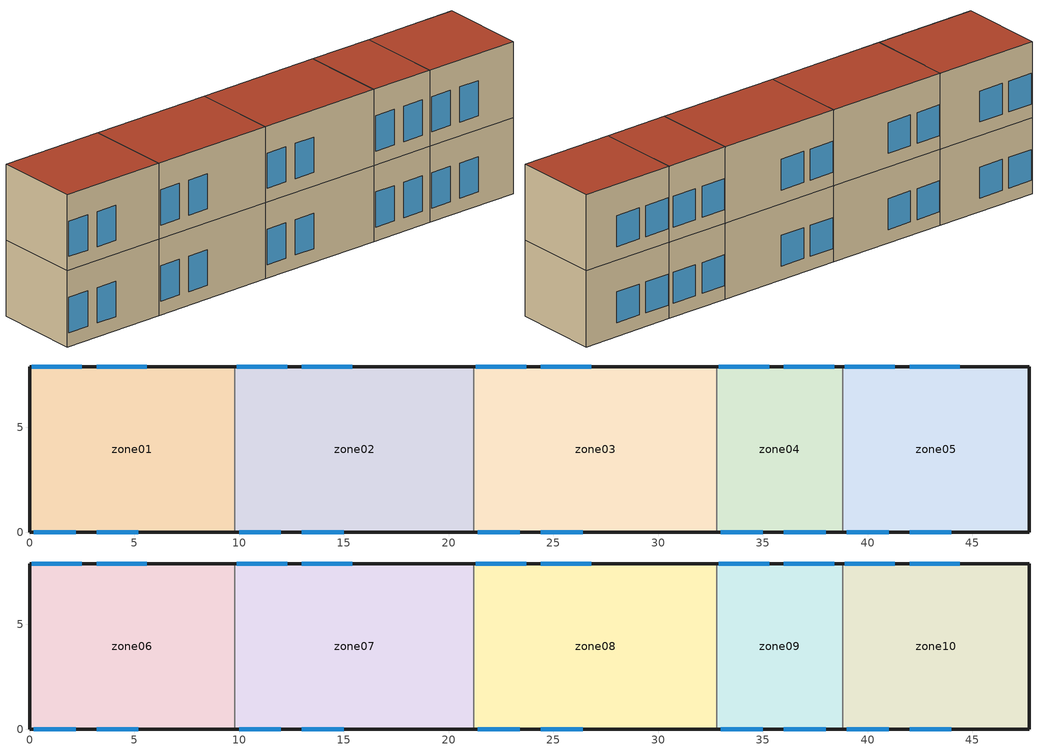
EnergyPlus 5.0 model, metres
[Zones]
zone01
 floor ground (GROUND_FLOOR): 9.8,7.9 9.8,0 0,0 0,7.9 z0
 wall outside (EXT_WALL): 9.8,7.9 0,7.9 0,0 9.8,0 z0:6.9
 wall to zone02 (ADJ_WALL): 9.8,0 9.8,7.9 z0:6.9
 window (EXT_WINDOW1): 0.2,0 2.2,0 / 3.2,0 5.2,0 z1.25:4.45; 2.5,7.9 0.1,7.9 / 5.6,7.9 3.2,7.9 z1.25:4.05
 ceiling to zone06 (ADJ_CEILING): 0,7.9 0,0 9.8,0 9.8,7.9 z6.9
zone02
 floor ground (GROUND_FLOOR): 21.2,7.9 21.2,0 9.8,0 9.8,7.9 z0
 wall outside (EXT_WALL): 21.2,7.9 9.8,7.9 / 9.8,0 21.2,0 z0:6.9
 wall to zone03 (ADJ_WALL): 21.2,0 21.2,7.9 z0:6.9
 wall to zone01 (ADJ_WALL): 9.8,7.9 9.8,0 z0:6.9
 window (EXT_WINDOW1): 10,0 12,0 / 13,0 15,0 z1.25:4.45; 12.3,7.9 9.9,7.9 / 15.4,7.9 13,7.9 z1.25:4.05
 ceiling to zone07 (ADJ_CEILING): 9.8,7.9 9.8,0 21.2,0 21.2,7.9 z6.9
zone03
 floor ground (GROUND_FLOOR): 32.8,7.9 32.8,0 21.2,0 21.2,7.9 z0
 wall outside (EXT_WALL): 32.8,7.9 21.2,7.9 / 21.2,0 32.8,0 z0:6.9
 wall to zone04 (ADJ_WALL): 32.8,0 32.8,7.9 z0:6.9
 wall to zone02 (ADJ_WALL): 21.2,7.9 21.2,0 z0:6.9
 window (EXT_WINDOW1): 21.4,0 23.4,0 / 24.4,0 26.4,0 z1.25:4.45; 23.7,7.9 21.3,7.9 / 26.8,7.9 24.4,7.9 z1.25:4.05
 ceiling to zone08 (ADJ_CEILING): 21.2,7.9 21.2,0 32.8,0 32.8,7.9 z6.9
zone04
 floor ground (GROUND_FLOOR): 38.8,7.9 38.8,0 32.8,0 32.8,7.9 z0
 wall outside (EXT_WALL): 38.8,7.9 32.8,7.9 / 32.8,0 38.8,0 z0:6.9
 wall to zone05 (ADJ_WALL): 38.8,0 38.8,7.9 z0:6.9
 wall to zone03 (ADJ_WALL): 32.8,7.9 32.8,0 z0:6.9
 window (EXT_WINDOW1): 33,0 35,0 / 36,0 38,0 z1.25:4.45; 35.3,7.9 32.9,7.9 / 38.4,7.9 36,7.9 z1.25:4.05
 ceiling to zone09 (ADJ_CEILING): 32.8,7.9 32.8,0 38.8,0 38.8,7.9 z6.9
zone05
 floor ground (GROUND_FLOOR): 47.7,7.9 47.7,0 38.8,0 38.8,7.9 z0
 wall outside (EXT_WALL): 38.8,0 47.7,0 47.7,7.9 38.8,7.9 z0:6.9
 wall to zone04 (ADJ_WALL): 38.8,7.9 38.8,0 z0:6.9
 window (EXT_WINDOW1): 39,0 41,0 / 42,0 44,0 z1.25:4.45; 41.3,7.9 38.9,7.9 / 44.4,7.9 42,7.9 z1.25:4.05
 ceiling to zone10 (ADJ_CEILING): 38.8,7.9 38.8,0 47.7,0 47.7,7.9 z6.9
zone06
 floor to zone01 (ADJ_CEILING): 9.8,7.9 9.8,0 0,0 0,7.9 z6.9
 wall outside (EXT_WALL): 9.8,7.9 0,7.9 0,0 9.8,0 z6.9:13.8
 wall to zone07 (ADJ_WALL): 9.8,0 9.8,7.9 z6.9:13.8
 window (EXT_WINDOW1): 0.2,0 2.2,0 / 3.2,0 5.2,0 z8.15:11.35; 2.5,7.9 0.1,7.9 / 5.6,7.9 3.2,7.9 z8.15:10.95
 roof outside (EXT_ROOF): 0,7.9 0,0 9.8,0 9.8,7.9 z13.8
zone07
 floor to zone02 (ADJ_CEILING): 21.2,7.9 21.2,0 9.8,0 9.8,7.9 z6.9
 wall outside (EXT_WALL): 21.2,7.9 9.8,7.9 / 9.8,0 21.2,0 z6.9:13.8
 wall to zone08 (ADJ_WALL): 21.2,0 21.2,7.9 z6.9:13.8
 wall to zone06 (ADJ_WALL): 9.8,7.9 9.8,0 z6.9:13.8
 window (EXT_WINDOW1): 10,0 12,0 / 13,0 15,0 z8.15:11.35; 12.3,7.9 9.9,7.9 / 15.4,7.9 13,7.9 z8.15:10.95
 roof outside (EXT_ROOF): 9.8,7.9 9.8,0 21.2,0 21.2,7.9 z13.8
zone08
 floor to zone03 (ADJ_CEILING): 32.8,7.9 32.8,0 21.2,0 21.2,7.9 z6.9
 wall outside (EXT_WALL): 32.8,7.9 21.2,7.9 / 21.2,0 32.8,0 z6.9:13.8
 wall to zone09 (ADJ_WALL): 32.8,0 32.8,7.9 z6.9:13.8
 wall to zone07 (ADJ_WALL): 21.2,7.9 21.2,0 z6.9:13.8
 window (EXT_WINDOW1): 21.4,0 23.4,0 / 24.4,0 26.4,0 z8.15:11.35; 23.7,7.9 21.3,7.9 / 26.8,7.9 24.4,7.9 z8.15:10.95
 roof outside (EXT_ROOF): 21.2,7.9 21.2,0 32.8,0 32.8,7.9 z13.8
zone09
 floor to zone04 (ADJ_CEILING): 38.8,7.9 38.8,0 32.8,0 32.8,7.9 z6.9
 wall outside (EXT_WALL): 38.8,7.9 32.8,7.9 / 32.8,0 38.8,0 z6.9:13.8
 wall to zone10 (ADJ_WALL): 38.8,0 38.8,7.9 z6.9:13.8
 wall to zone08 (ADJ_WALL): 32.8,7.9 32.8,0 z6.9:13.8
 window (EXT_WINDOW1): 33,0 35,0 / 36,0 38,0 z8.15:11.35; 35.3,7.9 32.9,7.9 / 38.4,7.9 36,7.9 z8.15:10.95
 roof outside (EXT_ROOF): 32.8,7.9 32.8,0 38.8,0 38.8,7.9 z13.8
zone10
 floor to zone05 (ADJ_CEILING): 47.7,7.9 47.7,0 38.8,0 38.8,7.9 z6.9
 wall outside (EXT_WALL): 38.8,0 47.7,0 47.7,7.9 38.8,7.9 z6.9:13.8
 wall to zone09 (ADJ_WALL): 38.8,7.9 38.8,0 z6.9:13.8
 window (EXT_WINDOW1): 39,0 41,0 / 42,0 44,0 z8.15:11.35; 41.3,7.9 38.9,7.9 / 44.4,7.9 42,7.9 z8.15:10.95
 roof outside (EXT_ROOF): 38.8,7.9 38.8,0 47.7,0 47.7,7.9 z13.8
[Building]
TRNSYS18: North Axis {deg}=0; Terrain=City; Loads Convergence Tolerance Value=0; Temperature Convergence Tolerance Value {deltaC}=0; Solar Distribution=FullInteriorAndExterior; Maximum Number of Warmup Days=0
[Site:Location]
not used: Latitude {deg}=0; Longitude {deg}=0; Time Zone {hr}=0; Elevation {m}=0
[Construction]
GROUND_FLOOR; EXT_WALL; EXT_ROOF; ADJ_WALL; ADJ_CEILING; EXT_WINDOW1: 
[WindowProperty:ShadingControl]
ESHADE=0; ISHADE=INPUT 1*MAX_ISHADE : SHADECNTRL=ISHADE_INTERNAL
[SurfaceProperty:OtherSideCoefficients]
BOUNDARY=IDENTICAL; BOUNDARY=INPUT 1*TBOUNDARY; BOUNDARY=INPUT 1*TBOUNDARY_2; BOUNDARY=INPUT 1*TBOUNDARY_3; BOUNDARY=INPUT 1*TGROUND; BOUNDARY=20; BOUNDARY=15
[Zone] Multiplier=1
zone01; zone02; zone03; zone04; zone05; zone06; zone07; zone08; zone09; zone10
